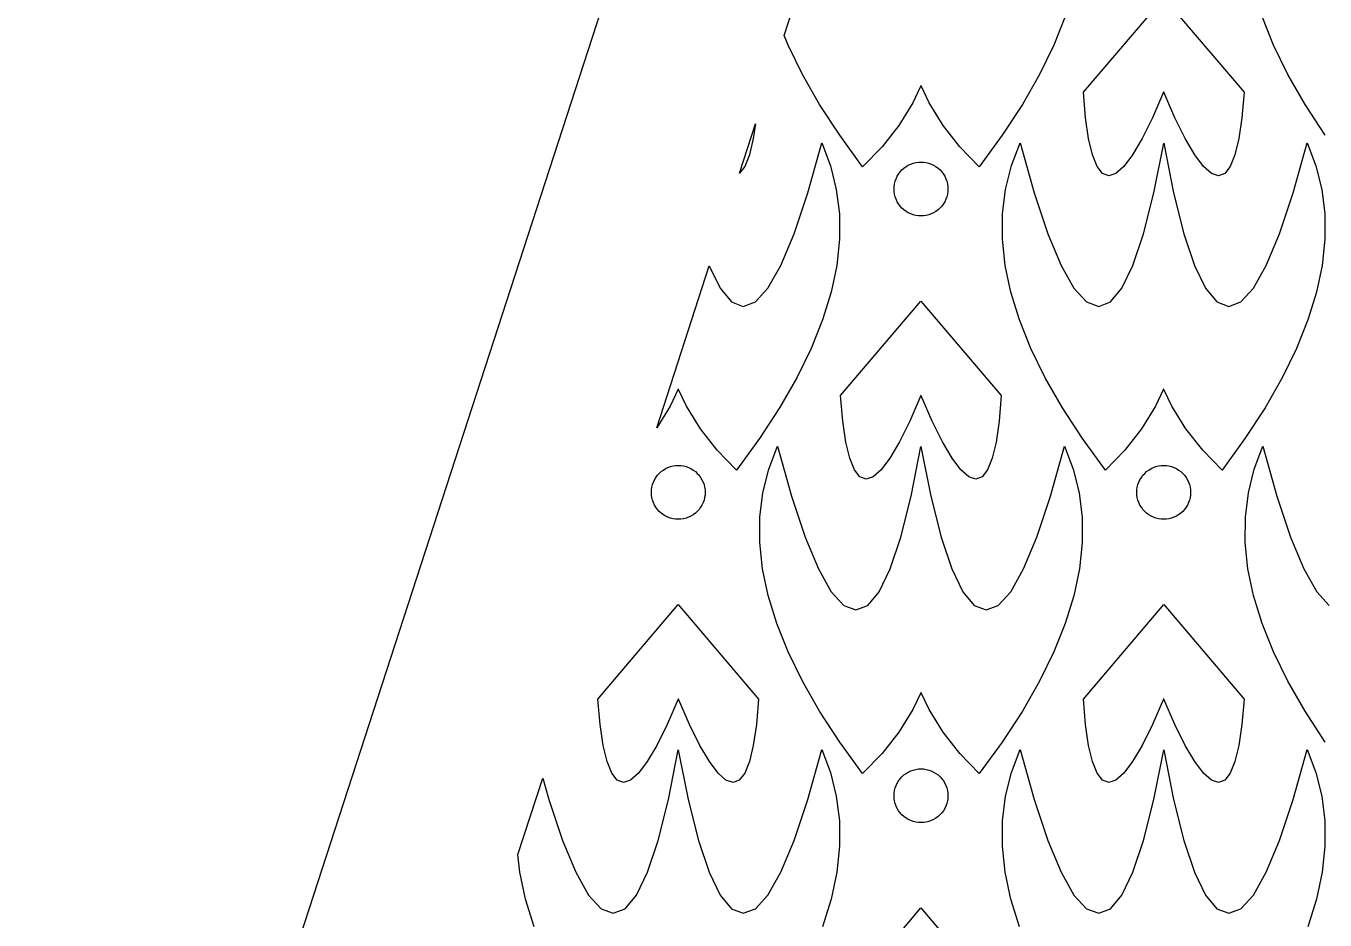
# Model space of a CAD drawing. Header units: metres. Extents: x -75 to 75, y 0 to 231.
# Drawn here: x -75 to 10.6, y 56.7 to 115.6 of the extents above; entities that cross this region are included whole.
import ezdxf

# ---------------------------------------------------------------- set-up
doc = ezdxf.new("R2010")
doc.units = ezdxf.units.M

msp = doc.modelspace()

# ---------------------------------------------------------------- linework, layer by layer
for p, q in [((0, 230.826), (-75, 0)), ((-25.0156, 115.003), (-23.1481, 120.751)), ((-5.29602, 111.249), (0, 117.474)), ((0, 117.474), (5.29541, 111.249)), ((-6.48926, 116.237), (-7.24182, 114.359)), ((7.24182, 114.36), (6.48926, 116.238)), ((-24.7577, 114.36), (-25.0156, 115.003)), ((-23.8141, 112.43), (-24.7577, 114.36)), ((-7.24182, 114.359), (-8.18542, 112.43)), ((8.18542, 112.43), (7.24182, 114.36)), ((-22.6813, 110.449), (-23.8141, 112.43)), ((-8.18542, 112.43), (-9.31885, 110.448)), ((9.31824, 110.449), (8.18542, 112.43)), ((-16.004, 111.667), (-16.5326, 110.561)), ((-16.0004, 111.674), (-16.004, 111.682)), ((-16.004, 111.682), (-16.004, 111.667)), ((-15.9955, 111.685), (-16.0004, 111.674)), ((-15.9955, 111.664), (-15.9955, 111.685)), ((-15.4669, 110.561), (-15.9955, 111.664)), ((-16.5326, 110.561), (-17.4634, 109.064)), ((-14.5367, 109.065), (-15.4669, 110.561)), ((-5.14832, 109.568), (-5.29602, 111.249)), ((-0.004272, 111.249), (-0.739136, 109.57)), ((-0.00061, 111.259), (-0.004272, 111.267)), ((-0.004272, 111.267), (-0.004272, 111.249)), ((0.004272, 111.269), (-0.00061, 111.259)), ((0.004272, 111.248), (0.004272, 111.269)), ((0.739136, 109.57), (0.004272, 111.248)), ((5.29541, 111.249), (5.14771, 109.568)), ((-21.3568, 108.415), (-22.6813, 110.449)), ((-9.31885, 110.448), (-10.6433, 108.414)), ((10.6427, 108.415), (9.31824, 110.449)), ((-27.9705, 105.909), (-26.9095, 109.175)), ((-26.9095, 109.175), (-27.0532, 108.193)), ((-17.4634, 109.064), (-18.5687, 107.654)), ((-13.4308, 107.654), (-14.5367, 109.065)), ((-4.9469, 108.193), (-5.14832, 109.568)), ((-0.739136, 109.57), (-1.4209, 108.194)), ((1.4209, 108.194), (0.739136, 109.57)), ((5.14771, 109.568), (4.94629, 108.193)), ((-27.0532, 108.193), (-27.3077, 107.122)), ((-23.4644, 104.625), (-22.5452, 107.914)), ((-22.5452, 107.914), (-21.9696, 106.411)), ((-19.845, 106.333), (-21.3568, 108.415)), ((-10.6433, 108.414), (-12.1539, 106.333)), ((-10.0299, 106.412), (-9.45435, 107.914)), ((-9.45435, 107.914), (-8.53516, 104.625)), ((-4.69177, 107.123), (-4.9469, 108.193)), ((-1.4209, 108.194), (-2.04956, 107.123)), ((-0.649414, 104.625), (0, 107.905)), ((0, 107.905), (0.649414, 104.626)), ((2.04895, 107.124), (1.4209, 108.194)), ((4.94629, 108.193), (4.69177, 107.122)), ((8.53516, 104.625), (9.45435, 107.914)), ((9.45435, 107.914), (10.0299, 106.411)), ((-27.3077, 107.122), (-27.6147, 106.36)), ((-18.5687, 107.654), (-19.845, 106.333)), ((-12.1539, 106.333), (-13.4308, 107.654)), ((-4.38477, 106.36), (-4.69177, 107.123)), ((-2.04956, 107.123), (-2.6239, 106.36)), ((2.62329, 106.36), (2.04895, 107.124)), ((4.69177, 107.122), (4.38477, 106.36)), ((-27.6147, 106.36), (-27.9705, 105.909)), ((-21.9696, 106.411), (-21.5808, 104.845)), ((-17.2534, 106.127), (-17.124, 106.244)), ((-17.124, 106.244), (-16.9849, 106.347)), ((-16.9849, 106.347), (-16.8353, 106.437)), ((-16.8353, 106.437), (-16.6779, 106.511)), ((-16.6779, 106.511), (-16.5143, 106.57)), ((-16.5143, 106.57), (-16.3446, 106.613)), ((-16.3446, 106.613), (-16.1731, 106.638)), ((-16.1731, 106.638), (-15.9998, 106.647)), ((-15.9998, 106.647), (-15.8258, 106.638)), ((-15.8258, 106.638), (-15.6537, 106.613)), ((-15.6537, 106.613), (-15.4852, 106.57)), ((-15.4852, 106.57), (-15.3217, 106.511)), ((-15.3217, 106.511), (-15.1642, 106.437)), ((-15.1642, 106.437), (-15.0146, 106.347)), ((-15.0146, 106.347), (-14.8755, 106.244)), ((-14.8755, 106.244), (-14.7461, 106.127)), ((-10.4187, 104.845), (-10.0299, 106.412)), ((-4.02344, 105.902), (-4.38477, 106.36)), ((-2.6239, 106.36), (-3.14453, 105.903)), ((3.14453, 105.903), (2.62329, 106.36)), ((4.38477, 106.36), (4.02344, 105.902)), ((10.0299, 106.411), (10.4187, 104.845)), ((-17.738, 105.22), (-17.6959, 105.388)), ((-17.6959, 105.388), (-17.6373, 105.552)), ((-17.6373, 105.552), (-17.5629, 105.709)), ((-17.5629, 105.709), (-17.4738, 105.858)), ((-17.4738, 105.858), (-17.37, 105.999)), ((-17.37, 105.999), (-17.2534, 106.127)), ((-14.7461, 106.127), (-14.6295, 105.999)), ((-14.6295, 105.999), (-14.5258, 105.858)), ((-14.5258, 105.858), (-14.4366, 105.709)), ((-14.4366, 105.709), (-14.3622, 105.552)), ((-14.3622, 105.552), (-14.3036, 105.388)), ((-14.3036, 105.388), (-14.2609, 105.219)), ((-3.61145, 105.75), (-4.02344, 105.902)), ((-3.14453, 105.903), (-3.61145, 105.75)), ((3.61145, 105.75), (3.14453, 105.903)), ((4.02344, 105.902), (3.61145, 105.75)), ((-24.3628, 101.924), (-23.4644, 104.625)), ((-21.5808, 104.845), (-21.3818, 103.227)), ((-17.7722, 104.874), (-17.7637, 105.048)), ((-17.7643, 104.7), (-17.7722, 104.874)), ((-17.7386, 104.528), (-17.7643, 104.7)), ((-17.7637, 105.048), (-17.738, 105.22)), ((-17.6959, 104.359), (-17.7386, 104.528)), ((-14.2615, 104.527), (-14.3036, 104.359)), ((-14.2358, 104.699), (-14.2615, 104.527)), ((-14.2609, 105.219), (-14.2352, 105.047)), ((-14.2273, 104.874), (-14.2358, 104.699)), ((-14.2352, 105.047), (-14.2273, 104.874)), ((-10.6177, 103.228), (-10.4187, 104.845)), ((-8.53516, 104.625), (-7.63672, 101.925)), ((-1.3269, 101.925), (-0.649414, 104.625)), ((0.649414, 104.626), (1.3269, 101.926)), ((7.63672, 101.924), (8.53516, 104.625)), ((10.4187, 104.845), (10.6177, 103.227)), ((-17.6373, 104.196), (-17.6959, 104.359)), ((-17.5629, 104.037), (-17.6373, 104.196)), ((-17.4738, 103.889), (-17.5629, 104.037)), ((-17.37, 103.749), (-17.4738, 103.889)), ((-17.2534, 103.62), (-17.37, 103.749)), ((-17.124, 103.503), (-17.2534, 103.62)), ((-14.7467, 103.619), (-14.8755, 103.503)), ((-14.6295, 103.749), (-14.7467, 103.619)), ((-14.5264, 103.888), (-14.6295, 103.749)), ((-14.4366, 104.037), (-14.5264, 103.888)), ((-14.3622, 104.195), (-14.4366, 104.037)), ((-14.3036, 104.359), (-14.3622, 104.195)), ((-21.3818, 103.227), (-21.3733, 101.556)), ((-16.9849, 103.4), (-17.124, 103.503)), ((-16.8353, 103.31), (-16.9849, 103.4)), ((-16.6779, 103.235), (-16.8353, 103.31)), ((-16.5143, 103.177), (-16.6779, 103.235)), ((-16.3458, 103.135), (-16.5143, 103.177)), ((-16.1737, 103.11), (-16.3458, 103.135)), ((-15.9998, 103.101), (-16.1737, 103.11)), ((-15.8264, 103.109), (-15.9998, 103.101)), ((-15.6549, 103.135), (-15.8264, 103.109)), ((-15.4852, 103.177), (-15.6549, 103.135)), ((-15.3217, 103.235), (-15.4852, 103.177)), ((-15.1642, 103.31), (-15.3217, 103.235)), ((-15.0146, 103.4), (-15.1642, 103.31)), ((-14.8755, 103.503), (-15.0146, 103.4)), ((-10.6262, 101.558), (-10.6177, 103.228)), ((10.6177, 103.227), (10.6262, 101.556)), ((-25.2362, 99.8254), (-24.3628, 101.924)), ((-7.63672, 101.925), (-6.76331, 99.8254)), ((-2.02942, 99.8254), (-1.3269, 101.925)), ((1.3269, 101.926), (2.02942, 99.826)), ((6.76331, 99.8254), (7.63672, 101.924)), ((-21.3733, 101.556), (-21.5552, 99.8364)), ((-10.4443, 99.8364), (-10.6262, 101.558)), ((10.6262, 101.556), (10.4443, 99.8364)), ((-33.4228, 89.1286), (-29.9563, 99.7975)), ((-29.9563, 99.7975), (-29.2438, 98.3246)), ((-26.0858, 98.3246), (-25.2362, 99.8254)), ((-21.5552, 99.8364), (-21.9269, 98.0627)), ((-10.0726, 98.0634), (-10.4443, 99.8364)), ((-6.76331, 99.8254), (-5.9137, 98.3246)), ((-2.75574, 98.3246), (-2.02942, 99.8254)), ((2.02942, 99.826), (2.75574, 98.3246)), ((5.9137, 98.3246), (6.76331, 99.8254)), ((10.4443, 99.8364), (10.0726, 98.0627)), ((-29.2438, 98.3246), (-28.4912, 97.4243)), ((-26.911, 97.4237), (-26.0858, 98.3246)), ((-21.9269, 98.0627), (-22.489, 96.2372)), ((-9.5105, 96.2378), (-10.0726, 98.0634)), ((-5.9137, 98.3246), (-5.0885, 97.4237)), ((-3.5083, 97.4243), (-2.75574, 98.3246)), ((2.75574, 98.3246), (3.5083, 97.4243)), ((5.0885, 97.4237), (5.9137, 98.3246)), ((10.0726, 98.0627), (9.5105, 96.2372)), ((-28.4912, 97.4243), (-27.7136, 97.1228)), ((-27.7136, 97.1228), (-26.911, 97.4237)), ((-21.2958, 91.2488), (-15.9998, 97.4744)), ((-15.9998, 97.4744), (-10.7043, 91.2494)), ((-5.0885, 97.4237), (-4.28589, 97.1228)), ((-4.28589, 97.1228), (-3.5083, 97.4243)), ((3.5083, 97.4243), (4.28589, 97.1228)), ((4.28589, 97.1228), (5.0885, 97.4237)), ((-22.489, 96.2372), (-23.2416, 94.3591)), ((-8.75793, 94.3597), (-9.5105, 96.2378)), ((9.5105, 96.2372), (8.75793, 94.3591)), ((-23.2416, 94.3591), (-24.1852, 92.4304)), ((-7.81433, 92.4304), (-8.75793, 94.3597)), ((8.75793, 94.3591), (7.81433, 92.4304)), ((-32.0038, 91.6675), (-32.5323, 90.5609)), ((-32.0001, 91.6742), (-32.0038, 91.6815)), ((-32.0038, 91.6815), (-32.0038, 91.6675)), ((-31.9952, 91.6852), (-32.0001, 91.6742)), ((-31.9952, 91.6638), (-31.9952, 91.6852)), ((-31.4667, 90.5609), (-31.9952, 91.6638)), ((-24.1852, 92.4304), (-25.3186, 90.448)), ((-6.68152, 90.4486), (-7.81433, 92.4304)), ((-0.004272, 91.6675), (-0.532837, 90.5609)), ((-0.00061, 91.6742), (-0.004272, 91.6815)), ((-0.004272, 91.6815), (-0.004272, 91.6675)), ((0.004272, 91.6852), (-0.00061, 91.6742)), ((0.004272, 91.6638), (0.004272, 91.6852)), ((0.532837, 90.5609), (0.004272, 91.6638)), ((7.81433, 92.4304), (6.68091, 90.448)), ((-21.1481, 89.5685), (-21.2958, 91.2488)), ((-16.004, 91.2488), (-16.7389, 89.5697)), ((-16.0004, 91.2585), (-16.004, 91.2671)), ((-16.004, 91.2671), (-16.004, 91.2488)), ((-15.9955, 91.2689), (-16.0004, 91.2585)), ((-15.9955, 91.2476), (-15.9955, 91.2689)), ((-15.2606, 89.5697), (-15.9955, 91.2476)), ((-10.7043, 91.2494), (-10.8521, 89.5685)), ((-32.5323, 90.5609), (-33.4228, 89.1286)), ((-30.5365, 89.0649), (-31.4667, 90.5609)), ((-25.3186, 90.448), (-26.6431, 88.4143)), ((-5.35706, 88.4149), (-6.68152, 90.4486)), ((-0.532837, 90.5609), (-1.46362, 89.0637)), ((1.46301, 89.0649), (0.532837, 90.5609)), ((6.68091, 90.448), (5.35645, 88.4143)), ((-29.4305, 87.6544), (-30.5365, 89.0649)), ((-20.9467, 88.1934), (-21.1481, 89.5685)), ((-16.7389, 89.5697), (-17.4207, 88.194)), ((-14.5789, 88.194), (-15.2606, 89.5697)), ((-10.8521, 89.5685), (-11.0535, 88.1927)), ((-1.46362, 89.0637), (-2.56897, 87.6538)), ((2.56897, 87.6544), (1.46301, 89.0649)), ((-26.6431, 88.4143), (-28.1537, 86.333)), ((-3.84521, 86.333), (-5.35706, 88.4149)), ((5.35645, 88.4143), (3.84583, 86.333)), ((-28.1537, 86.333), (-29.4305, 87.6544)), ((-26.0297, 86.4117), (-25.4541, 87.9144)), ((-25.4541, 87.9144), (-24.5349, 84.6252)), ((-20.6915, 87.1228), (-20.9467, 88.1934)), ((-17.4207, 88.194), (-18.0493, 87.1234)), ((-16.6492, 84.6252), (-15.9998, 87.9047)), ((-15.9998, 87.9047), (-15.3503, 84.6259)), ((-13.9508, 87.124), (-14.5789, 88.194)), ((-11.0535, 88.1927), (-11.308, 87.1222)), ((-7.4646, 84.6252), (-6.54541, 87.9144)), ((-6.54541, 87.9144), (-5.96985, 86.4111)), ((-2.56897, 87.6538), (-3.84521, 86.333)), ((3.84583, 86.333), (2.56897, 87.6544)), ((5.96985, 86.4117), (6.54541, 87.9144)), ((6.54541, 87.9144), (7.4646, 84.6252)), ((-32.8351, 86.4368), (-32.6776, 86.5112)), ((-32.6776, 86.5112), (-32.514, 86.5704)), ((-32.514, 86.5704), (-32.3444, 86.6125)), ((-32.3444, 86.6125), (-32.1729, 86.6382)), ((-32.1729, 86.6382), (-31.9995, 86.6467)), ((-31.9995, 86.6467), (-31.8256, 86.6376)), ((-31.8256, 86.6376), (-31.6534, 86.6125)), ((-31.6534, 86.6125), (-31.485, 86.5704)), ((-31.485, 86.5704), (-31.3214, 86.5112)), ((-31.3214, 86.5112), (-31.1639, 86.4368)), ((-20.3845, 86.3599), (-20.6915, 87.1228)), ((-18.0493, 87.1234), (-18.6237, 86.3599)), ((-13.3765, 86.3605), (-13.9508, 87.124)), ((-11.308, 87.1222), (-11.615, 86.3599)), ((-0.835571, 86.4368), (-0.678101, 86.5112)), ((-0.678101, 86.5112), (-0.514526, 86.5704)), ((-0.514526, 86.5704), (-0.344849, 86.6125)), ((-0.344849, 86.6125), (-0.17334, 86.6382)), ((-0.17334, 86.6382), (0, 86.6467)), ((0, 86.6467), (0.17395, 86.6376)), ((0.17395, 86.6376), (0.346069, 86.6125)), ((0.346069, 86.6125), (0.514526, 86.5704)), ((0.514526, 86.5704), (0.678101, 86.5112)), ((0.678101, 86.5112), (0.835571, 86.4368)), ((-33.6371, 85.5518), (-33.5626, 85.7092)), ((-33.5626, 85.7092), (-33.4735, 85.8582)), ((-33.4735, 85.8582), (-33.3698, 85.9985)), ((-33.3698, 85.9985), (-33.2532, 86.1267)), ((-33.2532, 86.1267), (-33.1238, 86.2439)), ((-33.1238, 86.2439), (-32.9846, 86.347)), ((-32.9846, 86.347), (-32.8351, 86.4368)), ((-31.1639, 86.4368), (-31.0144, 86.347)), ((-31.0144, 86.347), (-30.8752, 86.2439)), ((-30.8752, 86.2439), (-30.7458, 86.1267)), ((-30.7458, 86.1267), (-30.6293, 85.9985)), ((-30.6293, 85.9985), (-30.5255, 85.8582)), ((-30.5255, 85.8582), (-30.4364, 85.7092)), ((-30.4364, 85.7092), (-30.3619, 85.5518)), ((-26.4185, 84.845), (-26.0297, 86.4117)), ((-20.0232, 85.9021), (-20.3845, 86.3599)), ((-19.6112, 85.7501), (-20.0232, 85.9021)), ((-19.1443, 85.9027), (-19.6112, 85.7501)), ((-18.6237, 86.3599), (-19.1443, 85.9027)), ((-12.8552, 85.9027), (-13.3765, 86.3605)), ((-12.3883, 85.7501), (-12.8552, 85.9027)), ((-11.9763, 85.9021), (-12.3883, 85.7501)), ((-11.615, 86.3599), (-11.9763, 85.9021)), ((-5.96985, 86.4111), (-5.58105, 84.845)), ((-1.63757, 85.5518), (-1.56311, 85.7092)), ((-1.56311, 85.7092), (-1.474, 85.8582)), ((-1.474, 85.8582), (-1.37024, 85.9985)), ((-1.37024, 85.9985), (-1.25366, 86.1267)), ((-1.25366, 86.1267), (-1.12427, 86.2439)), ((-1.12427, 86.2439), (-0.985107, 86.347)), ((-0.985107, 86.347), (-0.835571, 86.4368)), ((0.835571, 86.4368), (0.985107, 86.347)), ((0.985107, 86.347), (1.12427, 86.2439)), ((1.12427, 86.2439), (1.25366, 86.1267)), ((1.25366, 86.1267), (1.37024, 85.9985)), ((1.37024, 85.9985), (1.474, 85.8582)), ((1.474, 85.8582), (1.56311, 85.7092)), ((1.56311, 85.7092), (1.63757, 85.5518)), ((5.58105, 84.845), (5.96985, 86.4117)), ((-33.772, 84.8737), (-33.7634, 85.0476)), ((-33.764, 84.6997), (-33.772, 84.8737)), ((-33.7634, 85.0476), (-33.7378, 85.2203)), ((-33.7378, 85.2203), (-33.6957, 85.3882)), ((-33.6957, 85.3882), (-33.6371, 85.5518)), ((-30.3619, 85.5518), (-30.3033, 85.3882)), ((-30.3033, 85.3882), (-30.2606, 85.2191)), ((-30.2606, 85.2191), (-30.235, 85.047)), ((-30.2271, 84.8737), (-30.2356, 84.6991)), ((-30.235, 85.047), (-30.2271, 84.8737)), ((-26.6174, 83.2281), (-26.4185, 84.845)), ((-5.58105, 84.845), (-5.38208, 83.2269)), ((-1.77246, 84.8737), (-1.76392, 85.0476)), ((-1.76453, 84.6997), (-1.77246, 84.8737)), ((-1.76392, 85.0476), (-1.73828, 85.2203)), ((-1.73828, 85.2203), (-1.69617, 85.3882)), ((-1.69617, 85.3882), (-1.63757, 85.5518)), ((1.63757, 85.5518), (1.69617, 85.3882)), ((1.69617, 85.3882), (1.73889, 85.2191)), ((1.73889, 85.2191), (1.76453, 85.047)), ((1.77246, 84.8737), (1.76392, 84.6991)), ((1.76453, 85.047), (1.77246, 84.8737)), ((5.38208, 83.2281), (5.58105, 84.845)), ((-33.7384, 84.5282), (-33.764, 84.6997)), ((-33.6957, 84.3591), (-33.7384, 84.5282)), ((-33.6371, 84.1956), (-33.6957, 84.3591)), ((-33.5626, 84.0375), (-33.6371, 84.1956)), ((-33.4735, 83.8885), (-33.5626, 84.0375)), ((-30.4364, 84.0375), (-30.5261, 83.8879)), ((-30.3619, 84.1949), (-30.4364, 84.0375)), ((-30.3033, 84.3591), (-30.3619, 84.1949)), ((-30.2612, 84.527), (-30.3033, 84.3591)), ((-30.2356, 84.6991), (-30.2612, 84.527)), ((-24.5349, 84.6252), (-23.6365, 81.925)), ((-17.3267, 81.925), (-16.6492, 84.6252)), ((-15.3503, 84.6259), (-14.6729, 81.9257)), ((-8.36304, 81.9244), (-7.4646, 84.6252)), ((-1.73889, 84.5282), (-1.76453, 84.6997)), ((-1.69617, 84.3591), (-1.73889, 84.5282)), ((-1.63757, 84.1956), (-1.69617, 84.3591)), ((-1.56311, 84.0375), (-1.63757, 84.1956)), ((-1.474, 83.8885), (-1.56311, 84.0375)), ((1.56311, 84.0375), (1.47339, 83.8879)), ((1.63757, 84.1949), (1.56311, 84.0375)), ((1.69617, 84.3591), (1.63757, 84.1949)), ((1.73828, 84.527), (1.69617, 84.3591)), ((1.76392, 84.6991), (1.73828, 84.527)), ((7.4646, 84.6252), (8.36304, 81.925)), ((-33.3698, 83.7488), (-33.4735, 83.8885)), ((-33.2532, 83.62), (-33.3698, 83.7488)), ((-33.1238, 83.5028), (-33.2532, 83.62)), ((-32.9846, 83.3997), (-33.1238, 83.5028)), ((-32.8351, 83.3099), (-32.9846, 83.3997)), ((-32.6776, 83.2355), (-32.8351, 83.3099)), ((-32.514, 83.1769), (-32.6776, 83.2355)), ((-32.3456, 83.1348), (-32.514, 83.1769)), ((-32.1735, 83.1097), (-32.3456, 83.1348)), ((-31.9995, 83.1006), (-32.1735, 83.1097)), ((-31.8262, 83.1091), (-31.9995, 83.1006)), ((-31.6547, 83.1348), (-31.8262, 83.1091)), ((-31.485, 83.1769), (-31.6547, 83.1348)), ((-31.3214, 83.2355), (-31.485, 83.1769)), ((-31.1639, 83.3099), (-31.3214, 83.2355)), ((-31.0144, 83.3997), (-31.1639, 83.3099)), ((-30.8752, 83.5028), (-31.0144, 83.3997)), ((-30.7465, 83.6194), (-30.8752, 83.5028)), ((-30.6293, 83.7488), (-30.7465, 83.6194)), ((-30.5261, 83.8879), (-30.6293, 83.7488)), ((-26.626, 81.5576), (-26.6174, 83.2281)), ((-5.38208, 83.2269), (-5.37354, 81.5564)), ((-1.37024, 83.7488), (-1.474, 83.8885)), ((-1.25366, 83.62), (-1.37024, 83.7488)), ((-1.12427, 83.5028), (-1.25366, 83.62)), ((-0.985107, 83.3997), (-1.12427, 83.5028)), ((-0.835571, 83.3099), (-0.985107, 83.3997)), ((-0.678101, 83.2355), (-0.835571, 83.3099)), ((-0.514526, 83.1769), (-0.678101, 83.2355)), ((-0.346069, 83.1348), (-0.514526, 83.1769)), ((-0.17395, 83.1097), (-0.346069, 83.1348)), ((0, 83.1006), (-0.17395, 83.1097)), ((0.17334, 83.1091), (0, 83.1006)), ((0.344849, 83.1348), (0.17334, 83.1091)), ((0.514526, 83.1769), (0.344849, 83.1348)), ((0.678101, 83.2355), (0.514526, 83.1769)), ((0.835571, 83.3099), (0.678101, 83.2355)), ((0.985107, 83.3997), (0.835571, 83.3099)), ((1.12427, 83.5028), (0.985107, 83.3997)), ((1.25305, 83.6194), (1.12427, 83.5028)), ((1.37024, 83.7488), (1.25305, 83.6194)), ((1.47339, 83.8879), (1.37024, 83.7488)), ((5.37354, 81.5576), (5.38208, 83.2281)), ((-26.4441, 79.8364), (-26.626, 81.5576)), ((-23.6365, 81.925), (-22.7631, 79.8254)), ((-18.0292, 79.8254), (-17.3267, 81.925)), ((-14.6729, 81.9257), (-13.9703, 79.826)), ((-9.23645, 79.8254), (-8.36304, 81.9244)), ((-5.37354, 81.5564), (-5.55542, 79.8364)), ((5.55542, 79.8364), (5.37354, 81.5576)), ((8.36304, 81.925), (9.23645, 79.8254)), ((-26.0724, 78.0634), (-26.4441, 79.8364)), ((-22.7631, 79.8254), (-21.9135, 78.3246)), ((-18.7555, 78.3246), (-18.0292, 79.8254)), ((-13.9703, 79.826), (-13.244, 78.3246)), ((-10.0861, 78.3246), (-9.23645, 79.8254)), ((-5.55542, 79.8364), (-5.92712, 78.0627)), ((5.92712, 78.0634), (5.55542, 79.8364)), ((9.23645, 79.8254), (10.0861, 78.3246)), ((-25.5103, 76.2378), (-26.0724, 78.0634)), ((-21.9135, 78.3246), (-21.0883, 77.4237)), ((-19.5081, 77.4243), (-18.7555, 78.3246)), ((-13.244, 78.3246), (-12.4915, 77.4243)), ((-10.9113, 77.4237), (-10.0861, 78.3246)), ((-5.92712, 78.0627), (-6.48926, 76.2372)), ((6.48926, 76.2378), (5.92712, 78.0634)), ((10.0861, 78.3246), (10.9113, 77.4237)), ((-37.2955, 71.2488), (-31.9995, 77.4744)), ((-31.9995, 77.4744), (-26.7041, 71.2494)), ((-21.0883, 77.4237), (-20.2856, 77.1228)), ((-20.2856, 77.1228), (-19.5081, 77.4243)), ((-12.4915, 77.4243), (-11.7139, 77.1228)), ((-11.7139, 77.1228), (-10.9113, 77.4237)), ((-5.29602, 71.2488), (0, 77.4744)), ((0, 77.4744), (5.29541, 71.2494)), ((-24.7577, 74.3597), (-25.5103, 76.2378)), ((-6.48926, 76.2372), (-7.24182, 74.3591)), ((7.24182, 74.3597), (6.48926, 76.2378)), ((-23.8141, 72.4304), (-24.7577, 74.3597)), ((-7.24182, 74.3591), (-8.18542, 72.4304)), ((8.18542, 72.4304), (7.24182, 74.3597)), ((-22.6813, 70.4486), (-23.8141, 72.4304)), ((-8.18542, 72.4304), (-9.31885, 70.448)), ((9.31824, 70.4486), (8.18542, 72.4304)), ((-37.1478, 69.5685), (-37.2955, 71.2488)), ((-32.0038, 71.2488), (-32.7386, 69.5697)), ((-32.0001, 71.2585), (-32.0038, 71.2671)), ((-32.0038, 71.2671), (-32.0038, 71.2488)), ((-31.9952, 71.2689), (-32.0001, 71.2585)), ((-31.9952, 71.2476), (-31.9952, 71.2689)), ((-31.2604, 69.5697), (-31.9952, 71.2476)), ((-26.7041, 71.2494), (-26.8518, 69.5685)), ((-16.004, 71.6675), (-16.5326, 70.5609)), ((-16.0004, 71.6742), (-16.004, 71.6815)), ((-16.004, 71.6815), (-16.004, 71.6675)), ((-15.9955, 71.6852), (-16.0004, 71.6742)), ((-15.9955, 71.6638), (-15.9955, 71.6852)), ((-15.4669, 70.5609), (-15.9955, 71.6638)), ((-5.14832, 69.5685), (-5.29602, 71.2488)), ((-0.004272, 71.2488), (-0.739136, 69.5697)), ((-0.00061, 71.2585), (-0.004272, 71.2671)), ((-0.004272, 71.2671), (-0.004272, 71.2488)), ((0.004272, 71.2689), (-0.00061, 71.2585)), ((0.004272, 71.2476), (0.004272, 71.2689)), ((0.739136, 69.5697), (0.004272, 71.2476)), ((5.29541, 71.2494), (5.14771, 69.5685)), ((-21.3568, 68.4149), (-22.6813, 70.4486)), ((-16.5326, 70.5609), (-17.4634, 69.0637)), ((-14.5367, 69.0649), (-15.4669, 70.5609)), ((-9.31885, 70.448), (-10.6433, 68.4143)), ((10.6427, 68.4149), (9.31824, 70.4486)), ((-36.9464, 68.1934), (-37.1478, 69.5685)), ((-32.7386, 69.5697), (-33.4204, 68.194)), ((-30.5786, 68.194), (-31.2604, 69.5697)), ((-26.8518, 69.5685), (-27.0532, 68.1927)), ((-4.9469, 68.1934), (-5.14832, 69.5685)), ((-0.739136, 69.5697), (-1.4209, 68.194)), ((1.4209, 68.194), (0.739136, 69.5697)), ((5.14771, 69.5685), (4.94629, 68.1927)), ((-17.4634, 69.0637), (-18.5687, 67.6538)), ((-13.4308, 67.6544), (-14.5367, 69.0649)), ((-36.6913, 67.1228), (-36.9464, 68.1934)), ((-33.4204, 68.194), (-34.0491, 67.1234)), ((-32.6489, 64.6252), (-31.9995, 67.9047)), ((-31.9995, 67.9047), (-31.3501, 64.6259)), ((-29.9506, 67.124), (-30.5786, 68.194)), ((-27.0532, 68.1927), (-27.3077, 67.1222)), ((-23.4644, 64.6252), (-22.5452, 67.9144)), ((-22.5452, 67.9144), (-21.9696, 66.4111)), ((-19.845, 66.333), (-21.3568, 68.4149)), ((-18.5687, 67.6538), (-19.845, 66.333)), ((-12.1539, 66.333), (-13.4308, 67.6544)), ((-10.6433, 68.4143), (-12.1539, 66.333)), ((-10.0299, 66.4117), (-9.45435, 67.9144)), ((-9.45435, 67.9144), (-8.53516, 64.6252)), ((-4.69177, 67.1228), (-4.9469, 68.1934)), ((-1.4209, 68.194), (-2.04956, 67.1234)), ((-0.649414, 64.6252), (0, 67.9047)), ((0, 67.9047), (0.649414, 64.6259)), ((2.04895, 67.124), (1.4209, 68.194)), ((4.94629, 68.1927), (4.69177, 67.1222)), ((8.53516, 64.6252), (9.45435, 67.9144)), ((9.45435, 67.9144), (10.0299, 66.4111)), ((-36.3843, 66.3599), (-36.6913, 67.1228)), ((-34.0491, 67.1234), (-34.6234, 66.3599)), ((-29.3762, 66.3605), (-29.9506, 67.124)), ((-27.3077, 67.1222), (-27.6147, 66.3599)), ((-4.38477, 66.3599), (-4.69177, 67.1228)), ((-2.04956, 67.1234), (-2.6239, 66.3599)), ((2.62329, 66.3605), (2.04895, 67.124)), ((4.69177, 67.1222), (4.38477, 66.3599)), ((-42.5657, 60.9897), (-40.9276, 66.0313)), ((-40.9276, 66.0313), (-40.5347, 64.6252)), ((-36.0229, 65.9021), (-36.3843, 66.3599)), ((-34.6234, 66.3599), (-35.144, 65.9027)), ((-28.855, 65.9027), (-29.3762, 66.3605)), ((-27.6147, 66.3599), (-27.9761, 65.9021)), ((-21.9696, 66.4111), (-21.5808, 64.845)), ((-17.4738, 65.8582), (-17.37, 65.9985)), ((-17.37, 65.9985), (-17.2534, 66.1267)), ((-17.2534, 66.1267), (-17.124, 66.2439)), ((-17.124, 66.2439), (-16.9849, 66.347)), ((-16.9849, 66.347), (-16.8353, 66.4368)), ((-16.8353, 66.4368), (-16.6779, 66.5112)), ((-16.6779, 66.5112), (-16.5143, 66.5704)), ((-16.5143, 66.5704), (-16.3446, 66.6125)), ((-16.3446, 66.6125), (-16.1731, 66.6382)), ((-16.1731, 66.6382), (-15.9998, 66.6467)), ((-15.9998, 66.6467), (-15.8258, 66.6376)), ((-15.8258, 66.6376), (-15.6537, 66.6125)), ((-15.6537, 66.6125), (-15.4852, 66.5704)), ((-15.4852, 66.5704), (-15.3217, 66.5112)), ((-15.3217, 66.5112), (-15.1642, 66.4368)), ((-15.1642, 66.4368), (-15.0146, 66.347)), ((-15.0146, 66.347), (-14.8755, 66.2439)), ((-14.8755, 66.2439), (-14.7461, 66.1267)), ((-14.7461, 66.1267), (-14.6295, 65.9985)), ((-14.6295, 65.9985), (-14.5258, 65.8582)), ((-10.4187, 64.845), (-10.0299, 66.4117)), ((-4.02344, 65.9021), (-4.38477, 66.3599)), ((-2.6239, 66.3599), (-3.14453, 65.9027)), ((3.14453, 65.9027), (2.62329, 66.3605)), ((4.38477, 66.3599), (4.02344, 65.9021)), ((10.0299, 66.4111), (10.4187, 64.845)), ((-35.611, 65.7501), (-36.0229, 65.9021)), ((-35.144, 65.9027), (-35.611, 65.7501)), ((-28.3881, 65.7501), (-28.855, 65.9027)), ((-27.9761, 65.9021), (-28.3881, 65.7501)), ((-17.7637, 65.0476), (-17.738, 65.2203)), ((-17.738, 65.2203), (-17.6959, 65.3882)), ((-17.6959, 65.3882), (-17.6373, 65.5518)), ((-17.6373, 65.5518), (-17.5629, 65.7092)), ((-17.5629, 65.7092), (-17.4738, 65.8582)), ((-14.5258, 65.8582), (-14.4366, 65.7092)), ((-14.4366, 65.7092), (-14.3622, 65.5518)), ((-14.3622, 65.5518), (-14.3036, 65.3882)), ((-14.3036, 65.3882), (-14.2609, 65.2191)), ((-14.2609, 65.2191), (-14.2352, 65.047)), ((-3.61145, 65.7501), (-4.02344, 65.9021)), ((-3.14453, 65.9027), (-3.61145, 65.7501)), ((3.61145, 65.7501), (3.14453, 65.9027)), ((4.02344, 65.9021), (3.61145, 65.7501)), ((-40.5347, 64.6252), (-39.6362, 61.925)), ((-33.3264, 61.925), (-32.6489, 64.6252)), ((-31.3501, 64.6259), (-30.6726, 61.9257)), ((-24.3628, 61.9244), (-23.4644, 64.6252)), ((-21.5808, 64.845), (-21.3818, 63.2269)), ((-17.7722, 64.8737), (-17.7637, 65.0476)), ((-17.7643, 64.6997), (-17.7722, 64.8737)), ((-17.7386, 64.5282), (-17.7643, 64.6997)), ((-17.6959, 64.3591), (-17.7386, 64.5282)), ((-17.6373, 64.1956), (-17.6959, 64.3591)), ((-14.3036, 64.3591), (-14.3622, 64.1949)), ((-14.2615, 64.527), (-14.3036, 64.3591)), ((-14.2358, 64.6991), (-14.2615, 64.527)), ((-14.2273, 64.8737), (-14.2358, 64.6991)), ((-14.2352, 65.047), (-14.2273, 64.8737)), ((-10.6177, 63.2281), (-10.4187, 64.845)), ((-8.53516, 64.6252), (-7.63672, 61.925)), ((-1.3269, 61.925), (-0.649414, 64.6252)), ((0.649414, 64.6259), (1.3269, 61.9257)), ((7.63672, 61.9244), (8.53516, 64.6252)), ((10.4187, 64.845), (10.6177, 63.2269)), ((-17.5629, 64.0375), (-17.6373, 64.1956)), ((-17.4738, 63.8885), (-17.5629, 64.0375)), ((-17.37, 63.7488), (-17.4738, 63.8885)), ((-17.2534, 63.62), (-17.37, 63.7488)), ((-17.124, 63.5028), (-17.2534, 63.62)), ((-16.9849, 63.3997), (-17.124, 63.5028)), ((-16.8353, 63.3099), (-16.9849, 63.3997)), ((-15.0146, 63.3997), (-15.1642, 63.3099)), ((-14.8755, 63.5028), (-15.0146, 63.3997)), ((-14.7467, 63.6194), (-14.8755, 63.5028)), ((-14.6295, 63.7488), (-14.7467, 63.6194)), ((-14.5264, 63.8879), (-14.6295, 63.7488)), ((-14.4366, 64.0375), (-14.5264, 63.8879)), ((-14.3622, 64.1949), (-14.4366, 64.0375)), ((-21.3818, 63.2269), (-21.3733, 61.5564)), ((-16.6779, 63.2355), (-16.8353, 63.3099)), ((-16.5143, 63.1769), (-16.6779, 63.2355)), ((-16.3458, 63.1348), (-16.5143, 63.1769)), ((-16.1737, 63.1097), (-16.3458, 63.1348)), ((-15.9998, 63.1006), (-16.1737, 63.1097)), ((-15.8264, 63.1091), (-15.9998, 63.1006)), ((-15.6549, 63.1348), (-15.8264, 63.1091)), ((-15.4852, 63.1769), (-15.6549, 63.1348)), ((-15.3217, 63.2355), (-15.4852, 63.1769)), ((-15.1642, 63.3099), (-15.3217, 63.2355)), ((-10.6262, 61.5576), (-10.6177, 63.2281)), ((10.6177, 63.2269), (10.6262, 61.5564)), ((-39.6362, 61.925), (-38.7628, 59.8254)), ((-34.0289, 59.8254), (-33.3264, 61.925)), ((-30.6726, 61.9257), (-29.9701, 59.826)), ((-25.2362, 59.8254), (-24.3628, 61.9244)), ((-7.63672, 61.925), (-6.76331, 59.8254)), ((-2.02942, 59.8254), (-1.3269, 61.925)), ((1.3269, 61.9257), (2.02942, 59.826)), ((6.76331, 59.8254), (7.63672, 61.9244)), ((-42.4438, 59.8364), (-42.5657, 60.9897)), ((-21.3733, 61.5564), (-21.5552, 59.8364)), ((-10.4443, 59.8364), (-10.6262, 61.5576)), ((10.6262, 61.5564), (10.4443, 59.8364)), ((-42.0721, 58.0634), (-42.4438, 59.8364)), ((-38.7628, 59.8254), (-37.9132, 58.3246)), ((-34.7552, 58.3246), (-34.0289, 59.8254)), ((-29.9701, 59.826), (-29.2438, 58.3246)), ((-26.0858, 58.3246), (-25.2362, 59.8254)), ((-21.5552, 59.8364), (-21.9269, 58.0627)), ((-10.0726, 58.0634), (-10.4443, 59.8364)), ((-6.76331, 59.8254), (-5.9137, 58.3246)), ((-2.75574, 58.3246), (-2.02942, 59.8254)), ((2.02942, 59.826), (2.75574, 58.3246)), ((5.9137, 58.3246), (6.76331, 59.8254)), ((10.4443, 59.8364), (10.0726, 58.0627)), ((-37.9132, 58.3246), (-37.088, 57.4237)), ((-35.5078, 57.4243), (-34.7552, 58.3246)), ((-29.2438, 58.3246), (-28.4912, 57.4243)), ((-26.911, 57.4237), (-26.0858, 58.3246)), ((-5.9137, 58.3246), (-5.0885, 57.4237)), ((-3.5083, 57.4243), (-2.75574, 58.3246)), ((2.75574, 58.3246), (3.5083, 57.4243)), ((5.0885, 57.4237), (5.9137, 58.3246)), ((-41.51, 56.2378), (-42.0721, 58.0634)), ((-37.088, 57.4237), (-36.2854, 57.1228)), ((-36.2854, 57.1228), (-35.5078, 57.4243)), ((-28.4912, 57.4243), (-27.7136, 57.1228)), ((-27.7136, 57.1228), (-26.911, 57.4237)), ((-21.9269, 58.0627), (-22.489, 56.2372)), ((-21.2958, 51.2488), (-15.9998, 57.4744)), ((-15.9998, 57.4744), (-10.7043, 51.2494)), ((-9.5105, 56.2378), (-10.0726, 58.0634)), ((-5.0885, 57.4237), (-4.28589, 57.1228)), ((-4.28589, 57.1228), (-3.5083, 57.4243)), ((3.5083, 57.4243), (4.28589, 57.1228)), ((4.28589, 57.1228), (5.0885, 57.4237)), ((10.0726, 58.0627), (9.5105, 56.2372))]:
    msp.add_line(p, q)

doc.saveas('drawing.dxf')
